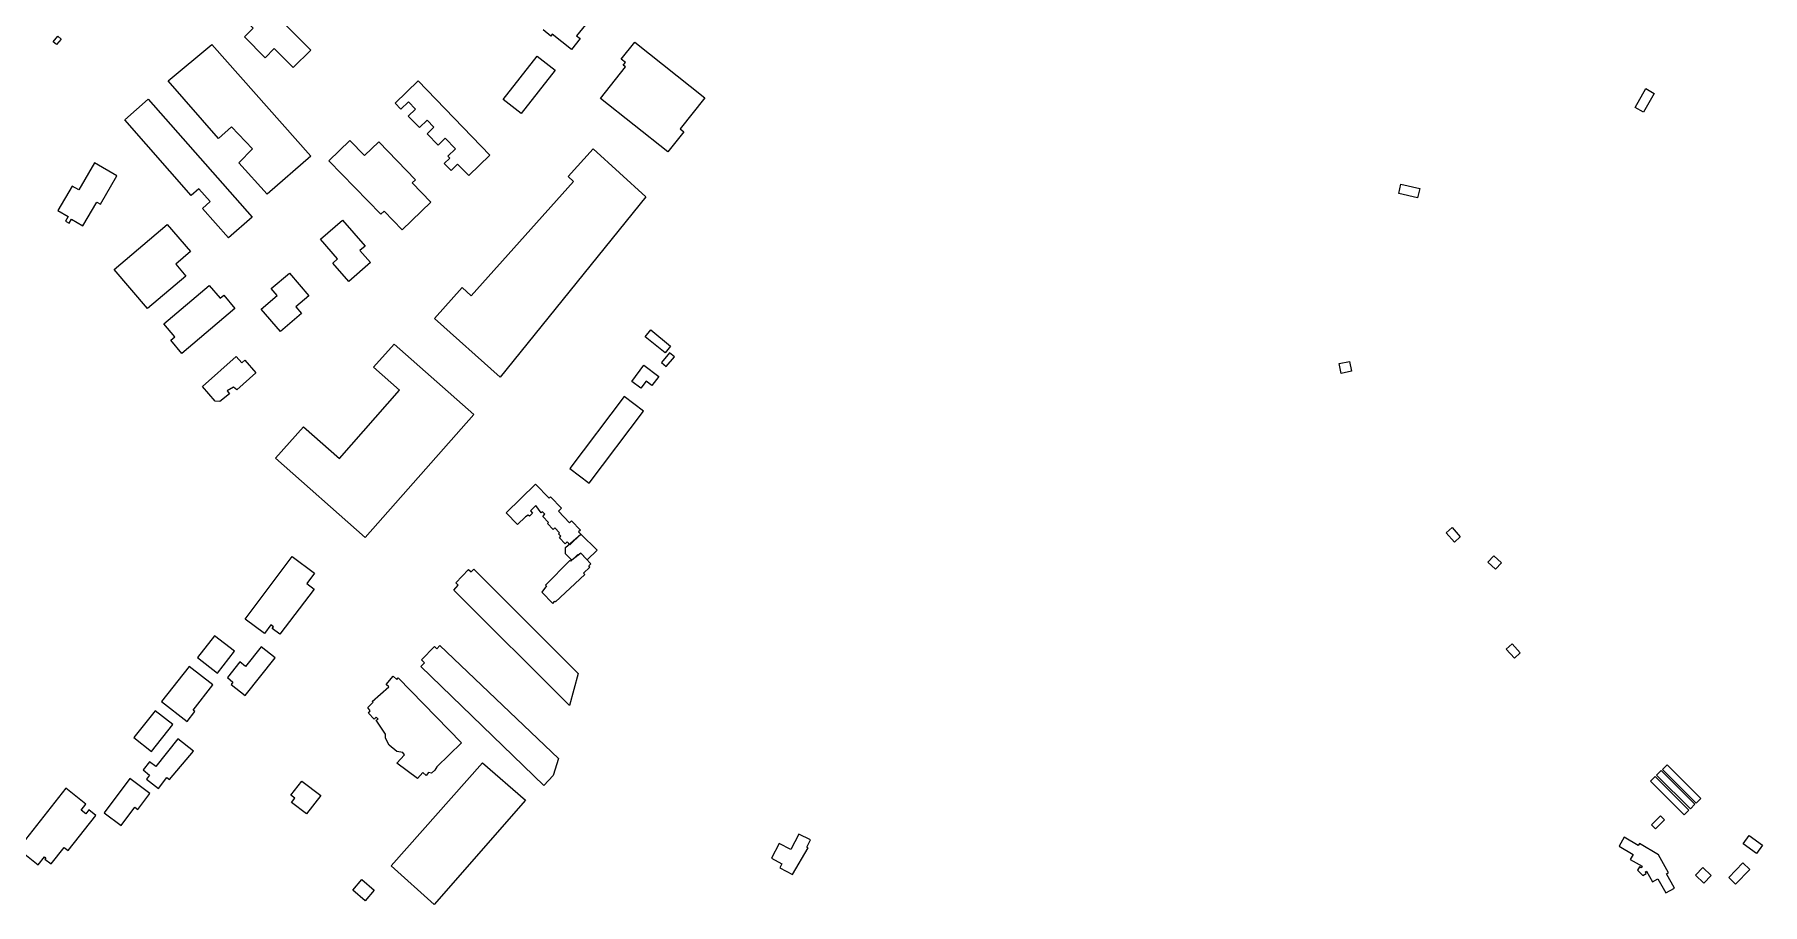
# Model space of a CAD drawing. Header units: metres. Extents: x -118 to 4032, y -3666 to 171.
# Drawn here: x 2927 to 3875, y -3625 to -3148 of the extents above; entities that cross this region are included whole.
import ezdxf

# ---------------------------------------------------------------- set-up
doc = ezdxf.new("R2010")
doc.units = ezdxf.units.M
doc.layers.add('CIVIL_BUILDING', color=6, linetype='Continuous')

msp = doc.modelspace()

# ---------------------------------------------------------------- linework, layer by layer
at = {"layer": 'CIVIL_BUILDING'}
for points in [[(3049.5, -3127.14), (3078.5, -3156.49), (3068.73, -3166.14), (3058.43, -3155.72), (3053.43, -3160.66), (3042.13, -3149.23), (3046.94, -3144.47), (3039.55, -3136.98), (3049.5, -3127.14)], [(2939.8, -3148.94), (2941.55, -3150.49), (2938.93, -3153.43), (2937.19, -3151.89), (2939.8, -3148.94)], [(3024.18, -3153.45), (3078.58, -3214.65), (3054.57, -3235.45), (3038.97, -3218.25), (3046.57, -3210.65), (3034.97, -3198.65), (3027.77, -3205.05), (3000.17, -3173.45), (3024.18, -3153.45)], [(3256.12, -3152.16), (3294.6, -3182.61), (3281.02, -3199.77), (3283.01, -3201.35), (3274.37, -3212.26), (3237.39, -3182.99), (3251.04, -3165.74), (3249.84, -3164.79), (3251.07, -3163.24), (3248.78, -3161.43), (3256.12, -3152.16)], [(3202.68, -3159.77), (3212.5, -3167.49), (3193.82, -3191.27), (3184, -3183.55), (3202.68, -3159.77)], [(3137.33, -3173.42), (3176.76, -3214.05), (3165.1, -3225.36), (3159, -3219.07), (3155.38, -3222.59), (3151.65, -3218.74), (3154.75, -3215.74), (3153.7, -3214.66), (3157.79, -3210.68), (3152.17, -3204.89), (3148.3, -3208.65), (3142.31, -3202.47), (3146.03, -3198.86), (3142.24, -3194.95), (3138.04, -3199.02), (3131.94, -3192.73), (3135.93, -3188.85), (3132.07, -3184.87), (3127.88, -3188.94), (3124.71, -3185.67), (3137.33, -3173.42)], [(2989.29, -3183.47), (3046.27, -3248.09), (3033.3, -3259.52), (3019.02, -3243.32), (3023.25, -3239.59), (3017, -3232.5), (3012.84, -3236.17), (2976.4, -3194.84), (2989.29, -3183.47)], [(3809.5, -3190.54), (3804.86, -3187.91), (3810.71, -3177.59), (3815.35, -3180.22), (3809.5, -3190.54)], [(3115.72, -3206.82), (3135.86, -3227.58), (3134.1, -3229.29), (3144.34, -3239.85), (3128.67, -3255.04), (3118.69, -3244.75), (3116.85, -3246.54), (3088.38, -3217.18), (3099.84, -3206.07), (3107.91, -3214.39), (3115.72, -3206.82)], [(3233.27, -3210.64), (3262.3, -3236.94), (3182.33, -3335.95), (3146.24, -3303.75), (3161.5, -3286.72), (3166.5, -3291.2), (3222.65, -3228.55), (3219.64, -3225.85), (3233.27, -3210.64)], [(2959.85, -3218.32), (2951.18, -3233.21), (2947.62, -3231.13), (2939.82, -3244.53), (2945.44, -3247.8), (2944, -3250.28), (2945.89, -3251.38), (2947.16, -3249.2), (2953.46, -3252.87), (2961.04, -3239.87), (2963.09, -3241.06), (2972.16, -3225.5), (2959.85, -3218.32)], [(3675.17, -3235.1), (3676.36, -3230), (3686.68, -3232.4), (3685.5, -3237.49), (3675.17, -3235.1)], [(3095.8, -3249.69), (3108.23, -3264.04), (3105.46, -3266.44), (3111.2, -3273.07), (3099.3, -3283.39), (3090.58, -3273.34), (3093.19, -3271.07), (3083.72, -3260.15), (3095.8, -3249.69)], [(2999.75, -3252.08), (3012.48, -3267.04), (3004.37, -3273.94), (3009.89, -3280.42), (2988.91, -3298.27), (2970.67, -3276.82), (2999.75, -3252.08)], [(3066.82, -3278.85), (3077.39, -3291.3), (3070.28, -3297.33), (3073.4, -3300.99), (3061.77, -3310.87), (3051.31, -3298.56), (3060.06, -3291.13), (3056.83, -3287.33), (3066.82, -3278.85)], [(3022.7, -3285.52), (3028.69, -3292.59), (3030.71, -3290.88), (3036.87, -3298.15), (3007.72, -3322.84), (3001.62, -3315.65), (3003.89, -3313.72), (2997.84, -3306.58), (3022.7, -3285.52)], [(3264.9, -3310), (3275.82, -3318.79), (3272.81, -3322.54), (3261.89, -3313.75), (3264.9, -3310)], [(3019.05, -3341.03), (3037.61, -3324.6), (3040.64, -3328), (3042.28, -3326.55), (3048.41, -3333.48), (3037.96, -3342.74), (3036.05, -3341.36), (3032.68, -3343.38), (3033.86, -3345.06), (3028.64, -3349.27), (3026.11, -3349.11), (3019.05, -3341.03)], [(3124.13, -3317.77), (3167.82, -3356.36), (3108.26, -3423.79), (3059.11, -3380.38), (3074.42, -3363.05), (3094.13, -3380.46), (3127.18, -3343.04), (3112.93, -3330.45), (3124.13, -3317.77)], [(3275.22, -3322.5), (3270.79, -3327.88), (3273.46, -3330.08), (3277.89, -3324.7), (3275.22, -3322.5)], [(3254.52, -3338.23), (3261.18, -3329.37), (3269.3, -3335.47), (3265.56, -3340.46), (3262.37, -3338.07), (3259.46, -3341.94), (3254.52, -3338.23)], [(3643.64, -3333.82), (3642.54, -3328.41), (3648.17, -3327.26), (3649.28, -3332.67), (3643.64, -3333.82)], [(3220.48, -3386.01), (3231.14, -3394.06), (3260.95, -3354.59), (3250.3, -3346.54), (3220.48, -3386.01)], [(3185.56, -3410.28), (3201.77, -3394.51), (3209.24, -3402.18), (3209.95, -3401.49), (3216.05, -3407.76), (3214.34, -3409.42), (3220.43, -3415.68), (3221.51, -3414.63), (3226.45, -3419.71), (3225.4, -3420.73), (3226.56, -3421.92), (3220.58, -3427.74), (3219.12, -3426.24), (3218.07, -3427.26), (3214.82, -3423.92), (3215.67, -3423.09), (3214.39, -3421.77), (3214.93, -3421.24), (3212.32, -3418.55), (3211.44, -3419.41), (3208.29, -3416.18), (3208.89, -3415.59), (3205.67, -3412.28), (3206.89, -3411.1), (3205.48, -3409.66), (3204.77, -3410.35), (3201.88, -3406.33), (3198.91, -3409.23), (3200.12, -3410.46), (3198.37, -3412.16), (3197.75, -3411.51), (3196.2, -3412.41), (3191.8, -3416.69), (3185.56, -3410.28)], [(3704.43, -3418.39), (3708.95, -3423.42), (3705.83, -3426.31), (3701.26, -3421.23), (3704.43, -3418.39)], [(3226.56, -3421.92), (3235.63, -3430.71), (3230.12, -3436.07), (3226.53, -3432.39), (3221.6, -3436.3), (3218.17, -3432.73), (3218.1, -3429.28), (3226.56, -3421.92)], [(3042.45, -3468.52), (3068.35, -3434.29), (3080.47, -3443.45), (3076.23, -3449.06), (3080.24, -3452.1), (3061.49, -3476.88), (3057.31, -3473.72), (3058.03, -3472.76), (3056.65, -3471.72), (3053.02, -3476.52), (3042.45, -3468.52)], [(3205.2, -3453.72), (3211.22, -3459.92), (3212.39, -3458.78), (3212.76, -3459.17), (3228.83, -3444.18), (3228.06, -3443.39), (3231.55, -3440.01), (3230.91, -3439.35), (3232.14, -3438.16), (3226.53, -3432.39), (3225.32, -3433.57), (3224.87, -3433.12), (3221.08, -3436.8), (3220.64, -3436.34), (3207.29, -3449.86), (3207.8, -3450.38), (3205.2, -3453.72)], [(3727.36, -3433.85), (3731.51, -3437.78), (3728.29, -3441.19), (3724.14, -3437.26), (3727.36, -3433.85)], [(3167.84, -3441.2), (3225.07, -3498.32), (3220.29, -3515.91), (3156.85, -3452.68), (3159.39, -3449.99), (3158.04, -3448.72), (3165.03, -3441.31), (3166.46, -3442.66), (3167.84, -3441.2)], [(3025.73, -3477.66), (3016.38, -3489.66), (3027.31, -3498.18), (3036.66, -3486.18), (3025.73, -3477.66)], [(3051.28, -3483.68), (3042.65, -3494.46), (3039.63, -3492.04), (3032.73, -3500.67), (3035.77, -3503.1), (3034.76, -3504.35), (3042.43, -3510.5), (3058.97, -3489.85), (3051.28, -3483.68)], [(3149.26, -3483.08), (3214.34, -3545.03), (3211.49, -3554.35), (3206.36, -3559.89), (3138.81, -3494.54), (3140.81, -3492.46), (3139.2, -3490.91), (3146.3, -3483.5), (3147.64, -3484.78), (3149.26, -3483.08)], [(3737.33, -3482.09), (3741.81, -3486.99), (3738.68, -3489.89), (3734.16, -3484.99), (3737.33, -3482.09)], [(3011.69, -3494.47), (2996.64, -3513.8), (3010.65, -3524.7), (3014.93, -3519.19), (3014, -3518.46), (3024.76, -3504.64), (3011.69, -3494.47)], [(3126.49, -3500.72), (3161.1, -3536.45), (3147.6, -3549.66), (3146.57, -3551.45), (3144.61, -3552.98), (3143, -3552.77), (3141.71, -3554.38), (3139.94, -3552.61), (3137.07, -3556.02), (3125.59, -3547.54), (3129.9, -3542.91), (3128.98, -3541.77), (3125.75, -3541.21), (3121.55, -3537.7), (3119.45, -3533.78), (3119.54, -3531.68), (3114.28, -3524.01), (3115.45, -3523.48), (3114.25, -3522.26), (3113.29, -3523.51), (3110.13, -3520.22), (3111.07, -3518.86), (3109.72, -3517.1), (3112.71, -3514.13), (3112.16, -3513.83), (3121.19, -3505.71), (3119.84, -3504.36), (3123.7, -3499.9), (3125.6, -3501.77), (3126.49, -3500.72)], [(2993.07, -3518.83), (2981.49, -3533.56), (2991.18, -3541.17), (3002.76, -3526.44), (2993.07, -3518.83)], [(3001.03, -3556.56), (3014.17, -3540.91), (3005.5, -3534.15), (2993.57, -3549.46), (2990.08, -3546.75), (2986.54, -3551.3), (2990.09, -3554.07), (2988.36, -3556.29), (2994.89, -3561.38), (2999.55, -3555.4), (3001.03, -3556.56)], [(3172.62, -3547.44), (3196.22, -3567.84), (3146.22, -3625.04), (3122.62, -3603.84), (3172.62, -3547.44)], [(3819.12, -3551.65), (3837.67, -3570.14), (3835.15, -3572.65), (3816.65, -3554.17), (3819.12, -3551.65)], [(3822.34, -3548.5), (3840.84, -3566.98), (3838.37, -3569.5), (3819.87, -3551.01), (3822.34, -3548.5)], [(2944.21, -3561.32), (2917.91, -3594.52), (2928.93, -3603.26), (2932.4, -3598.88), (2933.18, -3599.5), (2932.69, -3600.13), (2936.1, -3602.83), (2943.21, -3593.86), (2945.35, -3595.55), (2960.66, -3576.22), (2956.73, -3573.1), (2955, -3575.29), (2952.54, -3573.34), (2955.18, -3570), (2944.21, -3561.32)], [(2979.16, -3555.98), (2965.16, -3574.81), (2974.5, -3581.75), (2981.94, -3571.74), (2983.57, -3572.96), (2990.12, -3564.14), (2979.16, -3555.98)], [(3073.54, -3557.39), (3083.9, -3565.38), (3076.14, -3575.44), (3067.95, -3569.13), (3069.76, -3566.78), (3067.6, -3565.11), (3073.54, -3557.39)], [(3815.81, -3554.94), (3834.31, -3573.42), (3831.84, -3575.94), (3813.34, -3557.45), (3815.81, -3554.94)], [(3818.8, -3576.39), (3821.03, -3578.58), (3816, -3583.66), (3813.76, -3581.47), (3818.8, -3576.39)], [(3342.75, -3608.63), (3351.33, -3593.99), (3350.47, -3593.54), (3352.47, -3589.67), (3346.19, -3586.43), (3341.82, -3594.9), (3335.36, -3591.57), (3331.15, -3599.75), (3336.88, -3602.7), (3335.7, -3605), (3342.75, -3608.63)], [(3821.67, -3618.72), (3826.39, -3616.09), (3822.07, -3608.34), (3823.2, -3607.71), (3817.68, -3597.8), (3807.22, -3591.63), (3806.59, -3592.7), (3798.89, -3588.15), (3796.02, -3593.02), (3803.8, -3597.63), (3802.2, -3600.34), (3808.63, -3604.13), (3808.22, -3604.93), (3807.31, -3604.46), (3806.22, -3606.27), (3809.09, -3609.09), (3810.97, -3608.07), (3810.47, -3607.18), (3811.16, -3606.79), (3814.43, -3612.66), (3817.37, -3611.02), (3821.67, -3618.72)], [(3864.11, -3591.88), (3867.45, -3587.32), (3874.68, -3592.62), (3871.34, -3597.18), (3864.11, -3591.88)], [(3841.96, -3604.79), (3846.57, -3609.17), (3842.56, -3613.42), (3838, -3608.98), (3841.96, -3604.79)], [(3856.16, -3610.28), (3863.95, -3602.24), (3867.71, -3605.9), (3859.92, -3613.93), (3856.16, -3610.28)], [(3106.5, -3611.44), (3113.23, -3617.3), (3108.21, -3623.08), (3101.47, -3617.22), (3106.5, -3611.44)]]:
    msp.add_lwpolyline(points, close=True, dxfattribs=at)
msp.add_lwpolyline([(3229.09, -3142.58), (3224.29, -3148.65), (3226.24, -3150.19), (3221.47, -3156.21), (3210.86, -3147.81), (3210.09, -3148.78), (3205.85, -3145.43)], dxfattribs=at)

doc.saveas('drawing.dxf')
